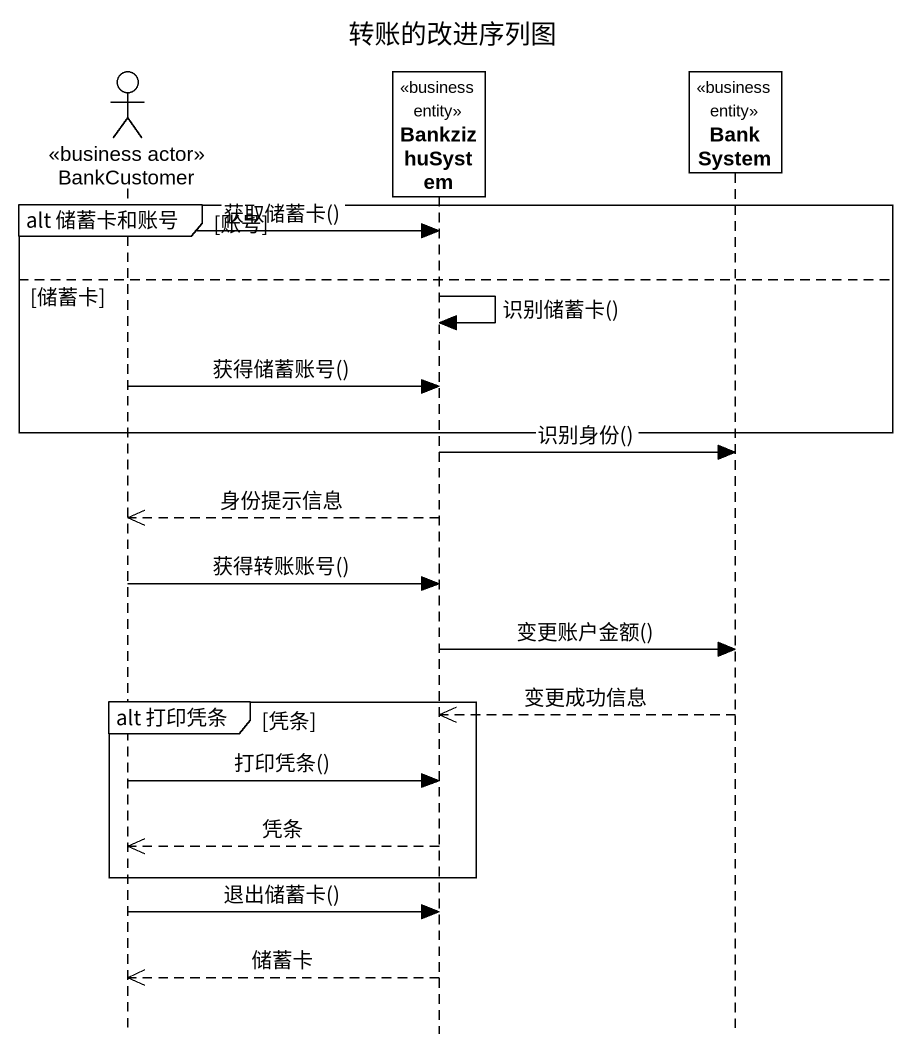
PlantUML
@startuml
title 转账的改进序列图
hide footbox
actor BankCustomer <<business actor>>
participant BankzizhuSystem <<business entity>>
participant BankSystem <<business entity>>

group alt 储蓄卡和账号 [账号]
  BankCustomer -> BankzizhuSystem : 获取储蓄卡()
else 储蓄卡
  BankzizhuSystem -> BankzizhuSystem : 识别储蓄卡()
  BankCustomer -> BankzizhuSystem : 获得储蓄账号()
end
BankzizhuSystem -> BankSystem : 识别身份()
BankzizhuSystem -->> BankCustomer : 身份提示信息
BankCustomer -> BankzizhuSystem : 获得转账账号()
BankzizhuSystem -> BankSystem : 变更账户金额()
group alt 打印凭条 [凭条]
  BankSystem -->> BankzizhuSystem : 变更成功信息
  BankCustomer -> BankzizhuSystem : 打印凭条()
  BankzizhuSystem -->> BankCustomer : 凭条
end
BankCustomer -> BankzizhuSystem : 退出储蓄卡()
BankzizhuSystem -->> BankCustomer : 储蓄卡
@enduml
